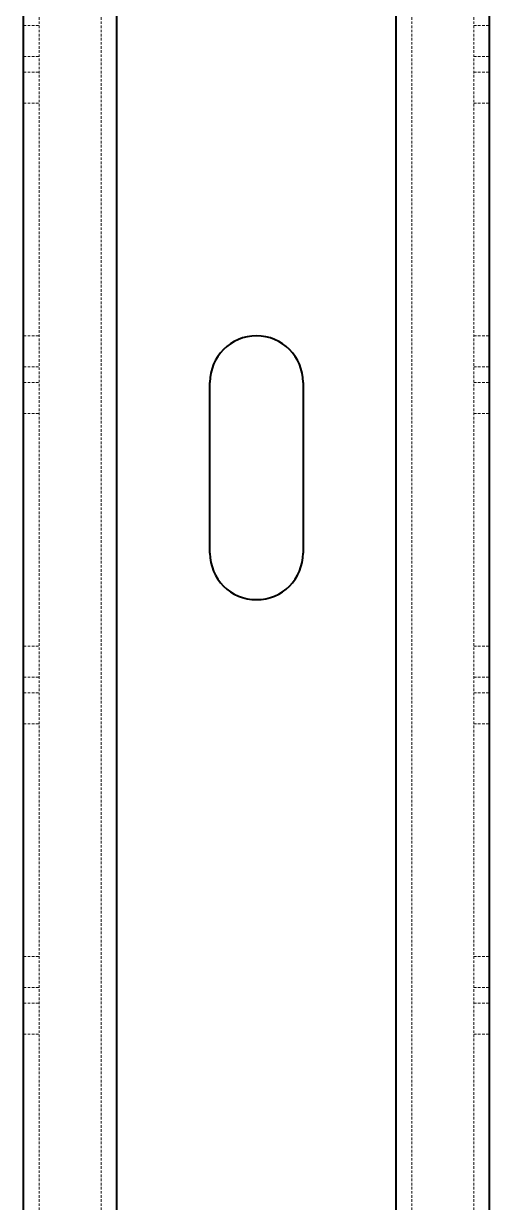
# Model space of a CAD drawing. Header units: inches. Extents: x 6934 to 18973, y 4254 to 7629.
# Drawn here: x 16819.3 to 16849.3, y 4717.6 to 4793.6 of the extents above; entities that cross this region are included whole.
import ezdxf

# ---------------------------------------------------------------- set-up
doc = ezdxf.new("R2010")
doc.units = ezdxf.units.IN
doc.header["$MEASUREMENT"] = 0
doc.linetypes.add('입력 정류부 ASSY$0$DASHED', pattern=[0.2067, 0.1654, -0.0413])
for name, color, linetype, lineweight, true_color in [('입력 정류부 ASSY$0$가려진 것(ISO)', 2, '입력 정류부 ASSY$0$DASHED', 18, 0xffff00), ('입력 정류부 ASSY$0$가려진 좁은 것(ISO)', 2, '입력 정류부 ASSY$0$DASHED', 18, 0xffff00), ('입력 정류부 ASSY$0$가시적인 것(ISO)', 3, 'Continuous', 40, 0x00ff00)]:
    doc.layers.add(name, color=color, linetype=linetype, lineweight=lineweight, true_color=true_color)

# ---------------------------------------------------------------- blocks, each defined once
blk = doc.blocks.new('입력 정류부 ASSY')
at = {"layer": '입력 정류부 ASSY$0$가려진 것(ISO)'}
for p, q in [((166.204, 428.44), (166.204, 773.44)), ((170.204, 428.44), (170.204, 773.44)), ((190.204, 428.44), (190.204, 773.44)), ((194.204, 428.44), (194.204, 773.44)), ((165.204, 533.44), (166.204, 533.44)), ((194.204, 533.44), (195.204, 533.44)), ((165.204, 528.44), (166.204, 528.44)), ((194.204, 528.44), (195.204, 528.44)), ((165.204, 513.44), (166.204, 513.44)), ((194.204, 513.44), (195.204, 513.44)), ((165.204, 508.44), (166.204, 508.44)), ((194.204, 508.44), (195.204, 508.44)), ((165.204, 493.44), (166.204, 493.44)), ((194.204, 493.44), (195.204, 493.44)), ((165.204, 488.44), (166.204, 488.44)), ((194.204, 488.44), (195.204, 488.44)), ((165.204, 473.44), (166.204, 473.44)), ((194.204, 473.44), (195.204, 473.44)), ((165.204, 468.44), (166.204, 468.44)), ((194.204, 468.44), (195.204, 468.44))]:
    blk.add_line(p, q, dxfattribs=at)
at = {"layer": '입력 정류부 ASSY$0$가려진 좁은 것(ISO)'}
for p, q in [((165.204, 531.44), (166.204, 531.44)), ((194.204, 531.44), (195.204, 531.44)), ((165.204, 530.44), (166.204, 530.44)), ((194.204, 530.44), (195.204, 530.44)), ((165.204, 511.44), (166.204, 511.44)), ((194.204, 511.44), (195.204, 511.44)), ((165.204, 510.44), (166.204, 510.44)), ((194.204, 510.44), (195.204, 510.44)), ((165.204, 491.44), (166.204, 491.44)), ((194.204, 491.44), (195.204, 491.44)), ((165.204, 490.44), (166.204, 490.44)), ((194.204, 490.44), (195.204, 490.44)), ((165.204, 471.44), (166.204, 471.44)), ((194.204, 471.44), (195.204, 471.44)), ((165.204, 470.44), (166.204, 470.44)), ((194.204, 470.44), (195.204, 470.44))]:
    blk.add_line(p, q, dxfattribs=at)
at = {"layer": '입력 정류부 ASSY$0$가시적인 것(ISO)'}
for p, q in [((165.204, 428.44), (165.204, 773.44)), ((171.204, 428.44), (171.204, 773.44)), ((189.204, 428.44), (189.204, 773.44)), ((195.204, 428.44), (195.204, 773.44)), ((177.204, 499.44), (177.204, 510.44)), ((183.204, 510.44), (183.204, 499.44))]:
    blk.add_line(p, q, dxfattribs=at)
for centre, start, end in [((180.204, 510.44), 0, 180), ((180.204, 499.44), 180, 0)]:
    blk.add_arc(centre, 3, start, end, dxfattribs=at)

msp = doc.modelspace()

# ---------------------------------------------------------------- block references
msp.add_blockref('입력 정류부 ASSY', (16654.075, 4260.012))

doc.saveas('drawing.dxf')
